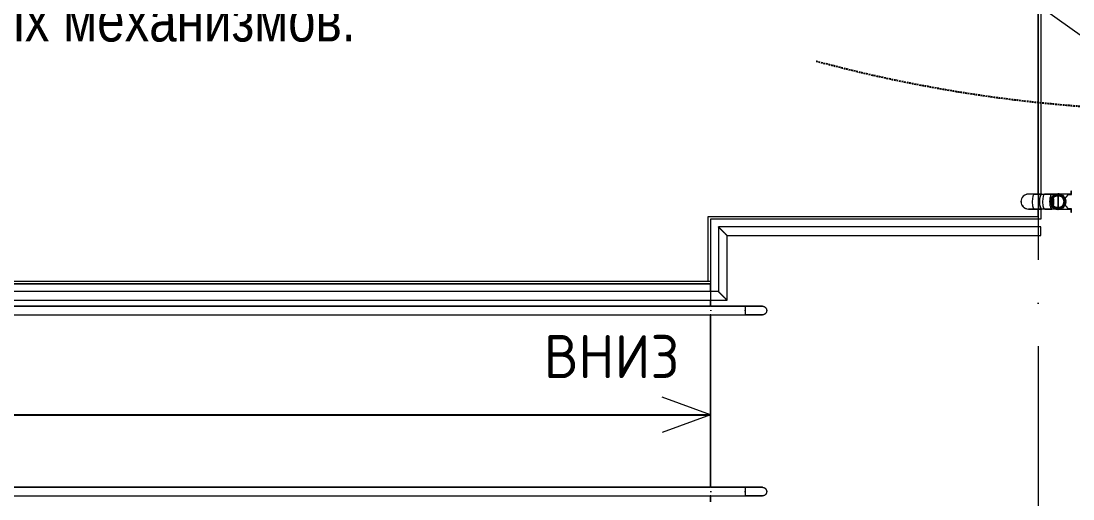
# Model space of a CAD drawing. Header units: millimetres. Extents: x -695119 to 412940, y -249585 to 622758.
# Drawn here: x 134211 to 140313, y 54998 to 57769 of the extents above; entities that cross this region are included whole.
import ezdxf
from ezdxf import colors
from ezdxf.entities.mleader import LeaderData, LeaderLine
from ezdxf.math import Vec2, Vec3

# ---------------------------------------------------------------- set-up
doc = ezdxf.new("R2010")
doc.units = ezdxf.units.MM
doc.linetypes.add('ADSK_Линия сетки', pattern=[25, 20, -2.5, 0, -2.5])
doc.linetypes.add('DASH', pattern=[0.75, 0.5, -0.25])
doc.layers.add('_19D-Телекоммуникационные шкафы', color=7, linetype='Continuous')
doc.layers.add('Узлы', color=7, linetype='Continuous')
for name, color, linetype, lineweight in [('Аннотация', 252, 'Continuous', 18), ('Лестницы', 8, 'Continuous', 9), ('Обобщенные модели', 8, 'Continuous', 18), ('Ограждение', 8, 'Continuous', 9), ('Оси', 252, 'Continuous', 9), ('Пандусы', 7, 'Continuous', 18), ('Стены наружные', 252, 'Continuous', 18), ('ТХ Текст', 251, 'Continuous', 0)]:
    doc.layers.add(name, color=color, linetype=linetype, lineweight=lineweight)
doc.styles.add('GOST Common', font='', dxfattribs={"width": 0.9, "height": 500})
doc.styles.add('Mipgost_5', font='', dxfattribs={"height": 250})
doc.styles.get('GOST Common').set_extended_font_data('GOST type B')
doc.styles.get('Mipgost_5').set_extended_font_data('Mipgost')

# ---------------------------------------------------------------- blocks, each defined once
blk = doc.blocks.new('1 этаж')
at = {"layer": 'Аннотация', "color": 251, "lineweight": 20, "true_color": 0x636466}
for q in [(-36889.7, -25589.1), (-36889.7, -25794.3)]:
    blk.add_line((-36607.8, -25691.7), q, dxfattribs=at)
at = {"layer": 'Лестницы', "color": 251, "true_color": 0x636466}
for p, q in [((-34692.8, -20843.7), (-34692.8, -24411.8)), ((-34692.8, -24498.8), (-34692.8, -24556.7)), ((-36607.8, -24556.7), (-36607.8, -24976.7)), ((-34692.8, -24556.7), (-36607.8, -24556.7)), ((-36607.8, -25026.7), (-36607.8, -25062.6)), ((-36607.8, -25110.9), (-36607.8, -26112.6)), ((-36607.8, -26160.9), (-36607.8, -26196.7))]:
    blk.add_line(p, q, dxfattribs=at)
at = {"layer": 'Обобщенные модели', "color": 251, "true_color": 0x636466}
for p, q in [((-34514.8, -24394.2), (-34518.3, -24394.2)), ((-34518.3, -24394.2), (-34518.3, -24412)), ((-34514.8, -24414.1), (-34514.8, -24394.2)), ((-34729, -24412.7), (-34764.5, -24412.7)), ((-34729.9, -24412), (-34763.1, -24412)), ((-34621.6, -24414.1), (-34735.7, -24414.1)), ((-34688.1, -24411.6), (-34729, -24411.6)), ((-34628.2, -24411.6), (-34669.1, -24411.6)), ((-34598.2, -24412.7), (-34628.2, -24412.7)), ((-34518.3, -24412), (-34592.8, -24412)), ((-34592.8, -24414.1), (-34578.8, -24414.1)), ((-34592.8, -24418.8), (-34592.8, -24491.6)), ((-34592.8, -24491.6), (-34592.8, -24418.8)), ((-34581.1, -24414.4), (-34579.4, -24414.9)), ((-34578.8, -24414.1), (-34578.8, -24416.7)), ((-34558.2, -24433.2), (-34553.4, -24433.2)), ((-34545.7, -24429.7), (-34532.7, -24414.1)), ((-34532.7, -24414.1), (-34514.8, -24414.1)), ((-34764.5, -24497.7), (-34729, -24497.7)), ((-34763.8, -24498.5), (-34729.7, -24498.5)), ((-34735.7, -24496.3), (-34621.6, -24496.3)), ((-34729, -24498.8), (-34688.1, -24498.8)), ((-34669.1, -24498.8), (-34628.2, -24498.8)), ((-34628.2, -24497.7), (-34598.8, -24497.7)), ((-34578.8, -24496.3), (-34592.8, -24496.3)), ((-34592.8, -24498.5), (-34518.3, -24498.5)), ((-34578.8, -24493.8), (-34578.8, -24496.3)), ((-34553.4, -24477.2), (-34558.2, -24477.2)), ((-34532.8, -24496.3), (-34545.7, -24480.8)), ((-34514.8, -24496.3), (-34532.8, -24496.3)), ((-34518.3, -24498.5), (-34518.3, -24516.2)), ((-34518.3, -24516.2), (-34514.8, -24516.2)), ((-34514.8, -24516.2), (-34514.8, -24496.3))]:
    blk.add_line(p, q, dxfattribs=at)
at = {"layer": 'Обобщенные модели', "color": 251, "true_color": 0x636466, "flags": 128}
for points in [[(-34556.1, -24433.7), (-34555.3, -24435.2), (-34554.5, -24436.7), (-34553.8, -24438.3), (-34553.2, -24439.8), (-34552.6, -24441.4), (-34552.1, -24443), (-34551.6, -24444.7), (-34551.2, -24446.3), (-34550.9, -24448), (-34550.7, -24449.7), (-34550.5, -24451.4), (-34550.4, -24453.1), (-34550.3, -24454.8), (-34550.3, -24456.5), (-34550.4, -24458.2), (-34550.6, -24459.9), (-34550.8, -24461.6), (-34551.1, -24463.2), (-34551.4, -24464.9), (-34551.8, -24466.5), (-34552.3, -24468.2), (-34552.9, -24469.8), (-34553.5, -24471.4), (-34554.2, -24472.9), (-34554.9, -24474.5), (-34555.7, -24476), (-34556.4, -24477.2)], [(-34578.8, -24495.4), (-34580.2, -24495.8), (-34581.8, -24496.3)]]:
    blk.add_lwpolyline(points, dxfattribs=at)
at = {"layer": 'Обобщенные модели', "color": 251, "true_color": 0x636466}
for centre, radius, start, end in [((-34764.5, -24455.2), 43.4, 90, 270), ((-34764.5, -24455.2), 42.5, 180, 187.98826), ((-34764.5, -24455.2), 42.5, 165, 166.67517), ((-34764.5, -24455.2), 42.5, 193.32483, 195), ((-34764.5, -24455.2), 42.5, 141.87131, 150), ((-34764.5, -24455.2), 42.5, 120, 138.08017), ((-34764.5, -24455.2), 42.5, 102.82208, 113.75554), ((-34764.5, -24455.2), 43.4, 80.87109, 90), ((-34592.7, -24455.3), 43.3, 90.18652, 269.81348), ((-34592.8, -24455.2), 41.1, 90, 270), ((-34592.8, -24455.2), 36.5, 0, 180), ((-34592.8, -24455.2), 36.5, 180, 0), ((-34592.8, -24455.2), 36.4, 90, 270), ((-34592.8, -24455.2), 36.4, 270, 90), ((-34592.8, -24455.2), 42.5, 70.60956, 75), ((-34592.8, -24455.2), 41, 32.45149, 70.03394), ((-34592.8, -24455.2), 42.5, 330, 30), ((-34553.4, -24423.2), 10, 270, 320), ((-34553.4, -24423.2), 10, 270, 307.5), ((-34553.4, -24423.2), 10, 270, 307.5), ((-34553.4, -24423.2), 10, 270, 307.5), ((-34764.5, -24455.2), 42.5, 210, 226.74498), ((-34764.5, -24455.2), 42.5, 234.68206, 240), ((-34764.5, -24455.2), 42.5, 246.24446, 257.17792), ((-34764.5, -24455.2), 43.4, 270, 279.12891), ((-34592.8, -24455.2), 42.5, 285, 289.39044), ((-34592.8, -24455.2), 41, 289.96606, 327.54851), ((-34553.4, -24487.2), 10, 52.5, 90), ((-34553.4, -24487.2), 10, 52.5, 90), ((-34553.4, -24487.2), 10, 40, 90), ((-34553.4, -24487.2), 10, 52.5, 90)]:
    blk.add_arc(centre, radius, start, end, dxfattribs=at)
at = {"layer": 'Обобщенные модели', "color": 251, "lineweight": 40, "true_color": 0x636466}
for radius, start, end in [(41.1, 150, 179.93296), (41.1, 180, 209.93296), (38.8, 90, 270), (41.1, 90, 149.90842), (41.1, 61.8523, 90), (38.8, 270, 90), (41.1, 301.12105, 58.87895), (41.1, 210, 238.4908), (41.1, 240, 270), (41.1, 270, 298.1477)]:
    blk.add_arc((-34592.8, -24455.2), radius, start, end, dxfattribs=at)
at = {"layer": 'Обобщенные модели', "color": 251, "true_color": 0x636466}
for centre, major_axis, start_param, end_param in [((-34729, -24455.2), (0, 43.6), 0, 1.570796), ((-34729, -24455.2), (0, 43.6), 1.570796, 3.141593), ((-34688.1, -24455.2), (0, 43.6), 6.021386, 7.853982), ((-34688.1, -24455.2), (0, 43.6), 1.570796, 3.403392), ((-34688.1, -24455.2), (0, 41.1), 0, 1.570796), ((-34688.1, -24455.2), (0, 41.1), 1.570796, 3.141593), ((-34669.1, -24455.2), (0, 43.6), 0, 1.570796), ((-34669.1, -24455.2), (0, 43.6), 1.570796, 3.141593), ((-34628.2, -24455.2), (0, 43.6), 6.089343, 7.853982), ((-34628.2, -24455.2), (0, 43.6), 1.570796, 3.335435), ((-34628.2, -24455.2), (0, 42.5), 0, 3.141593), ((-34628.2, -24455.2), (0, 36.4), 3.986622, 5.438156)]:
    blk.add_ellipse(centre, major_axis=major_axis, ratio=0.309017, start_param=start_param, end_param=end_param, dxfattribs=at)
at = {"layer": 'Ограждение', "color": 251, "true_color": 0x636466}
for p, q in [((-36562.8, -24601.7), (-36562.8, -24976.7)), ((-34692.8, -24601.7), (-36562.8, -24601.7)), ((-34692.8, -24651.7), (-34692.8, -24601.7)), ((-36512.8, -25026.7), (-36512.8, -24651.7)), ((-36512.8, -24651.7), (-34692.8, -24651.7)), ((-36607.8, -24976.7), (-42445.8, -24976.7)), ((-36562.8, -24976.7), (-36607.8, -24976.7)), ((-36607.8, -24976.7), (-36607.8, -25026.7)), ((-42605.8, -25061.7), (-36609.8, -25061.7)), ((-42445.8, -25026.7), (-36607.8, -25026.7)), ((-36607.8, -25061.7), (-42445.8, -25061.7)), ((-36605.8, -25061.7), (-36609.8, -25061.7)), ((-36607.8, -25026.7), (-36512.8, -25026.7)), ((-36605.8, -25061.7), (-36607.8, -25061.7)), ((-36407.8, -25061.7), (-36605.8, -25061.7)), ((-36605.8, -25061.7), (-36407.8, -25061.7)), ((-36407.8, -25061.7), (-36407.8, -25111.7)), ((-42605.8, -25111.7), (-36609.8, -25111.7)), ((-42445.8, -25111.7), (-36607.8, -25111.7)), ((-36605.8, -25111.7), (-36609.8, -25111.7)), ((-36607.8, -25111.7), (-36605.8, -25111.7)), ((-36607.8, -25111.7), (-36605.8, -25111.7)), ((-36605.8, -25111.7), (-36607.8, -25111.7)), ((-36605.8, -25089.1), (-36605.8, -25084.4)), ((-36605.8, -25084.4), (-36605.8, -25089.1)), ((-36605.8, -25111.7), (-36407.8, -25111.7)), ((-36605.8, -25111.7), (-36407.8, -25111.7)), ((-36407.8, -25089.1), (-36407.8, -25084.4)), ((-36407.8, -25084.4), (-36407.8, -25086.7)), ((-36407.8, -25086.7), (-36407.8, -25089.1)), ((-42605.8, -26111.7), (-36609.8, -26111.7)), ((-36607.8, -26111.7), (-42603.8, -26111.7)), ((-36605.8, -26111.7), (-36609.8, -26111.7)), ((-36605.8, -26111.7), (-36607.8, -26111.7)), ((-36407.8, -26111.7), (-36605.8, -26111.7)), ((-36605.8, -26111.7), (-36407.8, -26111.7)), ((-36407.8, -26111.7), (-36407.8, -26161.7)), ((-42605.8, -26161.7), (-36609.8, -26161.7)), ((-42603.8, -26161.7), (-36607.8, -26161.7)), ((-36605.8, -26161.7), (-36609.8, -26161.7)), ((-36607.8, -26161.7), (-36605.8, -26161.7)), ((-36605.8, -26161.7), (-36607.8, -26161.7)), ((-36607.8, -26161.7), (-36605.8, -26161.7)), ((-36605.8, -26139.1), (-36605.8, -26134.4)), ((-36605.8, -26134.4), (-36605.8, -26139.1)), ((-36605.8, -26161.7), (-36407.8, -26161.7)), ((-36605.8, -26161.7), (-36407.8, -26161.7)), ((-36407.8, -26139.1), (-36407.8, -26134.4)), ((-36407.8, -26134.4), (-36407.8, -26136.7)), ((-36407.8, -26136.7), (-36407.8, -26139.1))]:
    blk.add_line(p, q, dxfattribs=at)
at = {"layer": 'Ограждение', "color": 251, "true_color": 0x636466, "flags": 128}
for points in [[(-36607.8, -24980.1), (-36607.8, -24984.1), (-36607.8, -24989.2), (-36607.8, -24995.3), (-36607.8, -25001.7), (-36607.8, -25008.2), (-36607.8, -25014.2), (-36607.8, -25019.4), (-36607.8, -25023.4)], [(-36605.8, -25061.7), (-36606.8, -25061.7), (-36607.8, -25061.7)], [(-36605.8, -25061.7), (-36606.8, -25061.7), (-36607.8, -25061.7)], [(-36407.8, -25061.7), (-36403.8, -25061.7), (-36399.8, -25061.7), (-36395.8, -25061.7), (-36391.9, -25061.7), (-36387.9, -25061.7), (-36384, -25061.7), (-36380.2, -25061.7), (-36376.3, -25061.7), (-36372.6, -25061.7), (-36368.9, -25061.7), (-36365.2, -25061.7), (-36361.6, -25061.7), (-36358.1, -25061.7), (-36354.7, -25061.7), (-36351.3, -25061.7), (-36348.1, -25061.7), (-36344.9, -25061.7), (-36341.9, -25061.7), (-36338.9, -25061.7), (-36336.1, -25061.7), (-36333.3, -25061.7), (-36330.7, -25061.7), (-36328.2, -25061.7), (-36325.9, -25061.7), (-36323.7, -25061.7), (-36321.6, -25061.7), (-36319.6, -25061.7), (-36317.8, -25061.7), (-36316.1, -25061.7), (-36314.6, -25061.7), (-36313.2, -25061.7), (-36312, -25061.7), (-36310.9, -25061.7), (-36310, -25061.7), (-36309.3, -25061.7), (-36308.7, -25061.7), (-36308.2, -25061.7), (-36307.9, -25061.7), (-36307.8, -25061.7), (-36307.8, -25061.7)], [(-36307.8, -25061.7), (-36307.9, -25061.7), (-36308.1, -25061.7), (-36308.5, -25061.7), (-36309.1, -25061.7), (-36309.8, -25061.7), (-36310.7, -25061.7), (-36311.7, -25061.7), (-36312.9, -25061.7), (-36314.2, -25061.7), (-36315.7, -25061.7), (-36317.3, -25061.7), (-36319.1, -25061.7), (-36321, -25061.7), (-36323.1, -25061.7), (-36325.3, -25061.7), (-36327.6, -25061.7), (-36330, -25061.7), (-36332.6, -25061.7), (-36335.3, -25061.7), (-36338.1, -25061.7), (-36341.1, -25061.7), (-36344.1, -25061.7), (-36347.2, -25061.7), (-36350.4, -25061.7), (-36353.8, -25061.7), (-36357.2, -25061.7), (-36360.7, -25061.7), (-36364.2, -25061.7), (-36367.9, -25061.7), (-36371.6, -25061.7), (-36375.3, -25061.7), (-36379.1, -25061.7), (-36383, -25061.7), (-36386.9, -25061.7), (-36390.8, -25061.7), (-36394.8, -25061.7), (-36398.7, -25061.7), (-36402.7, -25061.7), (-36406.7, -25061.7), (-36407.8, -25061.7)], [(-36307.8, -25061.7), (-36306.8, -25061.8), (-36305.8, -25061.8), (-36304.8, -25061.9), (-36303.8, -25062.1), (-36302.8, -25062.2), (-36301.9, -25062.4), (-36300.9, -25062.7), (-36299.9, -25063), (-36299, -25063.3), (-36298.1, -25063.7), (-36297.1, -25064.1), (-36296.3, -25064.6), (-36295.4, -25065), (-36294.5, -25065.5), (-36293.7, -25066.1), (-36292.9, -25066.7), (-36292.1, -25067.3), (-36291.3, -25067.9), (-36290.6, -25068.6), (-36289.9, -25069.3), (-36289.2, -25070), (-36288.5, -25070.8), (-36287.9, -25071.6), (-36287.3, -25072.4), (-36286.8, -25073.2), (-36286.2, -25074.1), (-36285.7, -25074.9), (-36285.3, -25075.8), (-36284.9, -25076.7), (-36284.5, -25077.7), (-36284.2, -25078.6), (-36283.8, -25079.6), (-36283.6, -25080.5), (-36283.4, -25081.5), (-36283.2, -25082.5), (-36283, -25083.5), (-36282.9, -25084.5), (-36282.8, -25085.5), (-36282.8, -25086.5), (-36282.8, -25086.7)], [(-36607.8, -25111.7), (-36606.8, -25111.7), (-36605.8, -25111.7)], [(-36607.8, -25111.7), (-36606.8, -25111.7), (-36605.8, -25111.7)], [(-36407.8, -25111.7), (-36403.8, -25111.7), (-36399.8, -25111.7), (-36395.8, -25111.7), (-36391.9, -25111.7), (-36387.9, -25111.7), (-36384, -25111.7), (-36380.2, -25111.7), (-36376.3, -25111.7), (-36372.6, -25111.7), (-36368.9, -25111.7), (-36365.2, -25111.7), (-36361.6, -25111.7), (-36358.1, -25111.7), (-36354.7, -25111.7), (-36351.3, -25111.7), (-36348.1, -25111.7), (-36344.9, -25111.7), (-36341.9, -25111.7), (-36338.9, -25111.7), (-36336.1, -25111.7), (-36333.3, -25111.7), (-36330.7, -25111.7), (-36328.2, -25111.7), (-36325.9, -25111.7), (-36323.7, -25111.7), (-36321.6, -25111.7), (-36319.6, -25111.7), (-36317.8, -25111.7), (-36316.1, -25111.7), (-36314.6, -25111.7), (-36313.2, -25111.7), (-36312, -25111.7), (-36310.9, -25111.7), (-36310, -25111.7), (-36309.3, -25111.7), (-36308.7, -25111.7), (-36308.2, -25111.7), (-36307.9, -25111.7), (-36307.8, -25111.7), (-36307.8, -25111.7)], [(-36307.8, -25111.7), (-36307.9, -25111.7), (-36308.1, -25111.7), (-36308.5, -25111.7), (-36309.1, -25111.7), (-36309.8, -25111.7), (-36310.7, -25111.7), (-36311.7, -25111.7), (-36312.9, -25111.7), (-36314.2, -25111.7), (-36315.7, -25111.7), (-36317.3, -25111.7), (-36319.1, -25111.7), (-36321, -25111.7), (-36323.1, -25111.7), (-36325.3, -25111.7), (-36327.6, -25111.7), (-36330, -25111.7), (-36332.6, -25111.7), (-36335.3, -25111.7), (-36338.1, -25111.7), (-36341.1, -25111.7), (-36344.1, -25111.7), (-36347.2, -25111.7), (-36350.4, -25111.7), (-36353.8, -25111.7), (-36357.2, -25111.7), (-36360.7, -25111.7), (-36364.2, -25111.7), (-36367.9, -25111.7), (-36371.6, -25111.7), (-36375.3, -25111.7), (-36379.1, -25111.7), (-36383, -25111.7), (-36386.9, -25111.7), (-36390.8, -25111.7), (-36394.8, -25111.7), (-36398.7, -25111.7), (-36402.7, -25111.7), (-36406.7, -25111.7), (-36407.8, -25111.7)], [(-36282.8, -25086.7), (-36282.8, -25087.7), (-36282.9, -25088.7), (-36283, -25089.7), (-36283.1, -25090.7), (-36283.3, -25091.7), (-36283.5, -25092.7), (-36283.8, -25093.6), (-36284.1, -25094.6), (-36284.4, -25095.5), (-36284.8, -25096.5), (-36285.2, -25097.4), (-36285.6, -25098.3), (-36286.1, -25099.2), (-36286.6, -25100), (-36287.2, -25100.8), (-36287.7, -25101.7), (-36288.4, -25102.5), (-36289, -25103.2), (-36289.7, -25104), (-36290.4, -25104.7), (-36291.1, -25105.3), (-36291.9, -25106), (-36292.7, -25106.6), (-36293.5, -25107.2), (-36294.3, -25107.8), (-36295.1, -25108.3), (-36296, -25108.8), (-36296.9, -25109.2), (-36297.8, -25109.7), (-36298.7, -25110), (-36299.7, -25110.4), (-36300.6, -25110.7), (-36301.6, -25110.9), (-36302.6, -25111.2), (-36303.5, -25111.4), (-36304.5, -25111.5), (-36305.5, -25111.6), (-36306.5, -25111.7), (-36307.5, -25111.7), (-36307.8, -25111.7)], [(-36605.8, -26111.7), (-36606.8, -26111.7), (-36607.8, -26111.7)], [(-36605.8, -26111.7), (-36606.8, -26111.7), (-36607.8, -26111.7)], [(-36407.8, -26111.7), (-36403.8, -26111.7), (-36399.8, -26111.7), (-36395.8, -26111.7), (-36391.9, -26111.7), (-36387.9, -26111.7), (-36384, -26111.7), (-36380.2, -26111.7), (-36376.3, -26111.7), (-36372.6, -26111.7), (-36368.9, -26111.7), (-36365.2, -26111.7), (-36361.6, -26111.7), (-36358.1, -26111.7), (-36354.7, -26111.7), (-36351.3, -26111.7), (-36348.1, -26111.7), (-36344.9, -26111.7), (-36341.9, -26111.7), (-36338.9, -26111.7), (-36336.1, -26111.7), (-36333.3, -26111.7), (-36330.7, -26111.7), (-36328.2, -26111.7), (-36325.9, -26111.7), (-36323.7, -26111.7), (-36321.6, -26111.7), (-36319.6, -26111.7), (-36317.8, -26111.7), (-36316.1, -26111.7), (-36314.6, -26111.7), (-36313.2, -26111.7), (-36312, -26111.7), (-36310.9, -26111.7), (-36310, -26111.7), (-36309.3, -26111.7), (-36308.7, -26111.7), (-36308.2, -26111.7), (-36307.9, -26111.7), (-36307.8, -26111.7), (-36307.8, -26111.7)], [(-36307.8, -26111.7), (-36307.9, -26111.7), (-36308.1, -26111.7), (-36308.5, -26111.7), (-36309.1, -26111.7), (-36309.8, -26111.7), (-36310.7, -26111.7), (-36311.7, -26111.7), (-36312.9, -26111.7), (-36314.2, -26111.7), (-36315.7, -26111.7), (-36317.3, -26111.7), (-36319.1, -26111.7), (-36321, -26111.7), (-36323.1, -26111.7), (-36325.3, -26111.7), (-36327.6, -26111.7), (-36330, -26111.7), (-36332.6, -26111.7), (-36335.3, -26111.7), (-36338.1, -26111.7), (-36341.1, -26111.7), (-36344.1, -26111.7), (-36347.2, -26111.7), (-36350.4, -26111.7), (-36353.8, -26111.7), (-36357.2, -26111.7), (-36360.7, -26111.7), (-36364.2, -26111.7), (-36367.9, -26111.7), (-36371.6, -26111.7), (-36375.3, -26111.7), (-36379.1, -26111.7), (-36383, -26111.7), (-36386.9, -26111.7), (-36390.8, -26111.7), (-36394.8, -26111.7), (-36398.7, -26111.7), (-36402.7, -26111.7), (-36406.7, -26111.7), (-36407.8, -26111.7)], [(-36307.8, -26111.7), (-36306.8, -26111.8), (-36305.8, -26111.8), (-36304.8, -26111.9), (-36303.8, -26112.1), (-36302.8, -26112.2), (-36301.9, -26112.4), (-36300.9, -26112.7), (-36299.9, -26113), (-36299, -26113.3), (-36298.1, -26113.7), (-36297.1, -26114.1), (-36296.3, -26114.6), (-36295.4, -26115), (-36294.5, -26115.5), (-36293.7, -26116.1), (-36292.9, -26116.7), (-36292.1, -26117.3), (-36291.3, -26117.9), (-36290.6, -26118.6), (-36289.9, -26119.3), (-36289.2, -26120), (-36288.5, -26120.8), (-36287.9, -26121.6), (-36287.3, -26122.4), (-36286.8, -26123.2), (-36286.2, -26124.1), (-36285.7, -26124.9), (-36285.3, -26125.8), (-36284.9, -26126.7), (-36284.5, -26127.7), (-36284.2, -26128.6), (-36283.8, -26129.6), (-36283.6, -26130.5), (-36283.4, -26131.5), (-36283.2, -26132.5), (-36283, -26133.5), (-36282.9, -26134.5), (-36282.8, -26135.5), (-36282.8, -26136.5), (-36282.8, -26136.7)], [(-36607.8, -26161.7), (-36606.8, -26161.7), (-36605.8, -26161.7)], [(-36607.8, -26161.7), (-36606.8, -26161.7), (-36605.8, -26161.7)], [(-36407.8, -26161.7), (-36403.8, -26161.7), (-36399.8, -26161.7), (-36395.8, -26161.7), (-36391.9, -26161.7), (-36387.9, -26161.7), (-36384, -26161.7), (-36380.2, -26161.7), (-36376.3, -26161.7), (-36372.6, -26161.7), (-36368.9, -26161.7), (-36365.2, -26161.7), (-36361.6, -26161.7), (-36358.1, -26161.7), (-36354.7, -26161.7), (-36351.3, -26161.7), (-36348.1, -26161.7), (-36344.9, -26161.7), (-36341.9, -26161.7), (-36338.9, -26161.7), (-36336.1, -26161.7), (-36333.3, -26161.7), (-36330.7, -26161.7), (-36328.2, -26161.7), (-36325.9, -26161.7), (-36323.7, -26161.7), (-36321.6, -26161.7), (-36319.6, -26161.7), (-36317.8, -26161.7), (-36316.1, -26161.7), (-36314.6, -26161.7), (-36313.2, -26161.7), (-36312, -26161.7), (-36310.9, -26161.7), (-36310, -26161.7), (-36309.3, -26161.7), (-36308.7, -26161.7), (-36308.2, -26161.7), (-36307.9, -26161.7), (-36307.8, -26161.7), (-36307.8, -26161.7)], [(-36307.8, -26161.7), (-36307.9, -26161.7), (-36308.1, -26161.7), (-36308.5, -26161.7), (-36309.1, -26161.7), (-36309.8, -26161.7), (-36310.7, -26161.7), (-36311.7, -26161.7), (-36312.9, -26161.7), (-36314.2, -26161.7), (-36315.7, -26161.7), (-36317.3, -26161.7), (-36319.1, -26161.7), (-36321, -26161.7), (-36323.1, -26161.7), (-36325.3, -26161.7), (-36327.6, -26161.7), (-36330, -26161.7), (-36332.6, -26161.7), (-36335.3, -26161.7), (-36338.1, -26161.7), (-36341.1, -26161.7), (-36344.1, -26161.7), (-36347.2, -26161.7), (-36350.4, -26161.7), (-36353.8, -26161.7), (-36357.2, -26161.7), (-36360.7, -26161.7), (-36364.2, -26161.7), (-36367.9, -26161.7), (-36371.6, -26161.7), (-36375.3, -26161.7), (-36379.1, -26161.7), (-36383, -26161.7), (-36386.9, -26161.7), (-36390.8, -26161.7), (-36394.8, -26161.7), (-36398.7, -26161.7), (-36402.7, -26161.7), (-36406.7, -26161.7), (-36407.8, -26161.7)], [(-36282.8, -26136.7), (-36282.8, -26137.7), (-36282.9, -26138.7), (-36283, -26139.7), (-36283.1, -26140.7), (-36283.3, -26141.7), (-36283.5, -26142.7), (-36283.8, -26143.6), (-36284.1, -26144.6), (-36284.4, -26145.5), (-36284.8, -26146.5), (-36285.2, -26147.4), (-36285.6, -26148.3), (-36286.1, -26149.2), (-36286.6, -26150), (-36287.2, -26150.8), (-36287.7, -26151.7), (-36288.4, -26152.5), (-36289, -26153.2), (-36289.7, -26154), (-36290.4, -26154.7), (-36291.1, -26155.3), (-36291.9, -26156), (-36292.7, -26156.6), (-36293.5, -26157.2), (-36294.3, -26157.8), (-36295.1, -26158.3), (-36296, -26158.8), (-36296.9, -26159.2), (-36297.8, -26159.7), (-36298.7, -26160), (-36299.7, -26160.4), (-36300.6, -26160.7), (-36301.6, -26160.9), (-36302.6, -26161.2), (-36303.5, -26161.4), (-36304.5, -26161.5), (-36305.5, -26161.6), (-36306.5, -26161.7), (-36307.5, -26161.7), (-36307.8, -26161.7)]]:
    blk.add_lwpolyline(points, dxfattribs=at)
at = {"layer": 'Ограждение', "color": 251, "true_color": 0x636466}
for points in [[(-36512.8, -24651.7), (-36512.8, -24651.7), (-36513.2, -24651.3), (-36514.6, -24649.9), (-36516.1, -24648.4), (-36517.6, -24646.9), (-36519, -24645.5), (-36520.5, -24644.1), (-36522.5, -24642), (-36524.8, -24639.7), (-36526.7, -24637.8), (-36528.2, -24636.3), (-36529.8, -24634.8), (-36531.3, -24633.2), (-36532.9, -24631.6), (-36534.5, -24630), (-36536.2, -24628.4), (-36537.8, -24626.7), (-36539.4, -24625.1), (-36541.1, -24623.5), (-36542.7, -24621.8), (-36544.3, -24620.3), (-36545.8, -24618.7), (-36547.4, -24617.2), (-36548.9, -24615.7), (-36550.3, -24614.2), (-36551.7, -24612.8), (-36553.5, -24611.1), (-36555.1, -24609.4), (-36556.6, -24607.9), (-36558, -24606.5), (-36559.5, -24605), (-36561, -24603.6), (-36562.4, -24602.2), (-36562.8, -24601.7), (-36562.8, -24601.7)], [(-36512.8, -25026.7), (-36512.8, -25026.7), (-36513.2, -25026.3), (-36514.6, -25024.9), (-36516.1, -25023.4), (-36517.6, -25021.9), (-36519, -25020.5), (-36520.5, -25019), (-36522.5, -25017), (-36524.8, -25014.7), (-36526.7, -25012.8), (-36528.2, -25011.3), (-36529.8, -25009.8), (-36531.3, -25008.2), (-36532.9, -25006.6), (-36534.5, -25005), (-36536.2, -25003.4), (-36537.8, -25001.7), (-36539.4, -25000.1), (-36541.1, -24998.5), (-36542.7, -24996.9), (-36544.3, -24995.3), (-36545.8, -24993.7), (-36547.4, -24992.2), (-36548.9, -24990.7), (-36550.3, -24989.2), (-36551.7, -24987.8), (-36553.5, -24986.1), (-36555.1, -24984.4), (-36556.6, -24982.9), (-36558, -24981.5), (-36559.5, -24980), (-36561, -24978.6), (-36562.4, -24977.2), (-36562.8, -24976.7), (-36562.8, -24976.7)]]:
    blk.add_open_spline(points, degree=3, knots=[0, 0, 0, 0, 0.083333, 0.125, 0.166667, 0.208333, 0.229167, 0.25, 0.291667, 0.333333, 0.354167, 0.375, 0.395833, 0.416667, 0.4375, 0.458333, 0.479167, 0.5, 0.520833, 0.541667, 0.5625, 0.583333, 0.604167, 0.625, 0.645833, 0.666667, 0.6875, 0.708333, 0.75, 0.770833, 0.791667, 0.833333, 0.875, 0.916667, 1, 1, 1, 1], dxfattribs=at)
at = {"layer": 'Оси', "color": 251, "linetype": 'ADSK_Линия сетки', "ltscale": 100, "true_color": 0x636466}
blk.add_line((-34707.8, 32208.9), (-34707.8, -33767.9), dxfattribs=at)
at = {"layer": 'Пандусы', "color": 251, "true_color": 0x636466}
for p, q in [((-42607.8, -24931.7), (-36607.8, -24931.7)), ((-36607.8, -24976.7), (-36607.8, -24931.7)), ((-36607.8, -25062.6), (-36607.8, -25026.7)), ((-36607.8, -26112.6), (-36607.8, -25110.9)), ((-36607.8, -26196.7), (-36607.8, -26160.9))]:
    blk.add_line(p, q, dxfattribs=at)
at = {"layer": 'Стены наружные', "color": 251, "true_color": 0x636466}
for p, q in [((-34707.8, -24411.6), (-34707.8, -20843.7)), ((-34692.8, -20858.7), (-34692.8, -24411.8)), ((-34707.8, -24541.7), (-34707.8, -24498.8)), ((-34692.8, -24498.8), (-34692.8, -24556.7)), ((-36622.8, -24916.7), (-36622.8, -24541.7)), ((-36622.8, -24541.7), (-34707.8, -24541.7)), ((-36607.8, -24556.7), (-36607.8, -24916.7)), ((-34692.8, -24556.7), (-36607.8, -24556.7)), ((-44482.8, -24916.7), (-36607.8, -24916.7)), ((-36607.8, -24931.7), (-42565.2, -24931.7))]:
    blk.add_line(p, q, dxfattribs=at)
at = {"layer": 'Узлы', "color": 251, "true_color": 0x636466}
blk.add_line((-42607.8, -25691.7), (-36607.8, -25691.7), dxfattribs=at)
at = {"layer": 'Пандусы', "color": 251, "true_color": 0x636466, "style": 'GOST Common'}
blk.add_text('ВНИЗ', height=250, dxfattribs=at).set_placement((-37575.4, -25478.4))
blk = doc.blocks.new('план Новый корпус (не печатать) 2$0$_Dot')
at = {"color": 251, "linetype": 'ByBlock', "lineweight": -2}
blk.add_line((-0.5, 0), (-1, 0), dxfattribs=at)
at = {"color": 251, "linetype": 'ByBlock', "const_width": 0.5}
blk.add_lwpolyline([(-0.25, 0, 1), (0.25, 0, 1)], format="xyb", close=True, dxfattribs=at)

msp = doc.modelspace()

# ---------------------------------------------------------------- linework, layer by layer
at = {"layer": '_19D-Телекоммуникационные шкафы', "color": 7, "linetype": 'DASH', "ltscale": 20}
msp.add_circle((140998.921, 65593.037), 8344.415, dxfattribs=at)

# ---------------------------------------------------------------- block references
msp.add_blockref('1 этаж', (174819.19, 81176.937))

# ---------------------------------------------------------------- next in the draw order: leaders
at = {"layer": 'ТХ Текст', "color": 251, "ltscale": 100}
ml = msp.add_multileader_mtext('Standard', dxfattribs=at)
ml.set_content('\\A1;{\\fArial Narrow|b0|i0|c204|p34;Размеры проемов указаны  в свету при открытом на 90° дверном полотне с учётом запорных устройств, дверных ручек и возвратных механизмов.}', color=251, style='Mipgost_5')
ml.set_leader_properties(color=251)
ml.set_arrow_properties(name='план Новый корпус (не печатать) 2$0$_Dot')
ml.build(insert=Vec2(0, 0))
ml.multileader.update_dxf_attribs({"text_left_attachment_type": 6, "text_right_attachment_type": 6, "dogleg_length": 103.837, "arrow_head_size": 10})
ctx = ml.context
ctx.base_point, ctx.char_height, ctx.arrow_head_size, ctx.landing_gap_size, ctx.plane_origin = Vec3(132817.534, 58831.011), 250, 10, 0.09, Vec3(162058.359, 87854.13)
ctx.left_attachment, ctx.right_attachment = 6, 6
notes = []
notes.append((ctx, [(1, (1, 1, 0), (138745.221, 58831.011), (-1, 0), 103.837, [(3, [(141848.835, 61138.497)], 0, [])])]))
ctx.mtext.insert, ctx.mtext.width, ctx.mtext.flow_direction = Vec3(132817.624, 59150.418), 5880.26023, 5
ctx.mtext.has_bg_fill, ctx.mtext.bg_color, ctx.mtext.bg_scale_factor, ctx.mtext.bg_transparency, ctx.mtext.use_window_bg_color = 1, -1027028792, 1.5, 0, 1
for ctx, leaders in notes:
    for number, flags, end, landing, length, lines in leaders:
        leader = LeaderData()
        leader.index, (leader.has_last_leader_line, leader.has_dogleg_vector, leader.attachment_direction) = number, flags
        leader.last_leader_point, leader.dogleg_vector, leader.dogleg_length = Vec3(end), Vec3(landing), length
        for number, points, colour, breaks in lines:
            line = LeaderLine()
            line.index, line.vertices, line.color, line.breaks = number, Vec3.list(points), colors.encode_raw_color(colour), breaks
            leader.lines.append(line)
        ctx.leaders.append(leader)

# ---------------------------------------------------------------- next in the draw order: linework, layer by layer
msp.add_lwpolyline([(141563.388, 56828.116), (138745.221, 58831.011), (144229.479, 56817.746)], dxfattribs=at)

doc.saveas('drawing.dxf')
